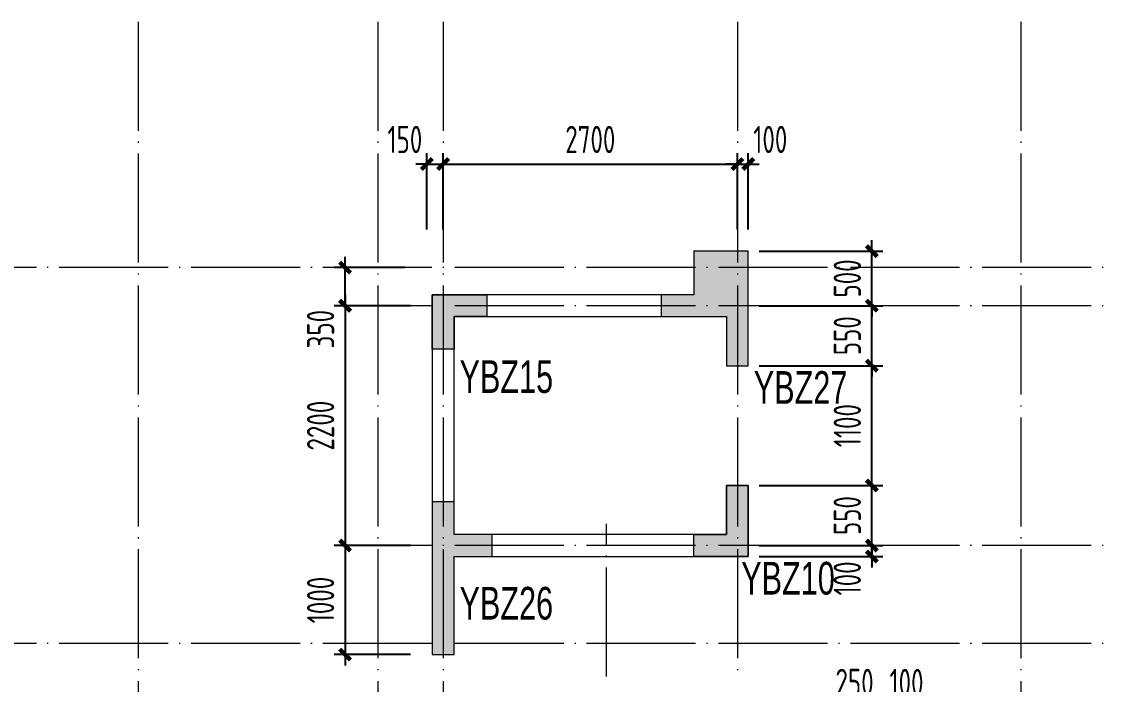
# Model space of a CAD drawing. Extents: x -129922 to 1190196, y -520662 to 139923.
# Drawn here: x 321287 to 331230, y -165197 to -159118 of the extents above; entities that cross this region are included whole.
import ezdxf
from ezdxf.enums import TextEntityAlignment as Align

# ---------------------------------------------------------------- set-up
doc = ezdxf.new("R2010")
doc.units = 0
doc.header["$LTSCALE"] = 1000
doc.header["$MEASUREMENT"] = 0
doc.linetypes.add('DOTE', pattern=[2.42, 2, -0.2, 0.02, -0.2])
for name, color, linetype, lineweight in [('A-轴线-塔楼', 1, 'DOTE', 9), ('A-轴线-隔墙', 41, 'DOTE', 9), ('S-基础-HATCH', 251, 'Continuous', 20), ('S-墙柱-COLU', 50, 'Continuous', 20), ('S-墙柱-DIM', 3, 'Continuous', 20), ('S-墙柱-WALL', 6, 'Continuous', 20), ('S-通用-TEXT', 7, 'Continuous', 20)]:
    doc.layers.add(name, color=color, linetype=linetype, lineweight=lineweight)
doc.styles.add('BW_Dim', font='Bweng.shx', dxfattribs={"width": 0.7, "bigfont": 'hztxt.shx'})
doc.styles.add('TSSD_Dimension', font='tssdeng.shx', dxfattribs={"width": 0.7, "bigfont": 'HZTXT.SHX'})
doc.dimstyles.new('TSSD_100_100', dxfattribs={"dimtxt": 250, "dimasz": 100, "dimexe": 100, "dimexo": 200, "dimgap": 100, "dimtad": 1, "dimdec": 0, "dimzin": 0, "dimdsep": 46, "dimtxsty": 'TSSD_Dimension', "dimblk": 'ARCHTICK', "dimcen": 0, "dimdle": 100, "dimclrt": 7, "dimadec": 0, "dimazin": 0, "dimtfac": 1, "dimtdec": 0, "dimtix": 1, "dimtmove": 2, "dimatfit": 0, "dimfxl": 0, "dimtolj": 1, "dimtzin": 0, "dimarcsym": 0})
doc.dimstyles.new('TSSD_100_100$0', dxfattribs={"dimtxt": 250, "dimasz": 100, "dimexe": 100, "dimexo": 250, "dimgap": 100, "dimtad": 1, "dimdec": 0, "dimzin": 0, "dimdsep": 46, "dimtxsty": 'TSSD_Dimension', "dimblk": 'ARCHTICK', "dimcen": 0, "dimdle": 100, "dimclrd": 3, "dimclre": 3, "dimclrt": 7, "dimadec": 0, "dimazin": 0, "dimtfac": 1, "dimtdec": 0, "dimtix": 1, "dimtmove": 2, "dimatfit": 0, "dimldrblk": 'ARCHTICK', "dimfxl": 0, "dimtolj": 1, "dimtzin": 0, "dimarcsym": 0})

# ---------------------------------------------------------------- blocks, each defined once
blk = doc.blocks.new('ZHOUWANG3')
at = {"layer": 'A-轴线-塔楼', "linetype": 'DOTE', "ltscale": 0.5}
for p, q in [((118951.9, 248942.1), (118951.9, 226833.6)), ((121151.8, 248942.1), (121151.8, 239686.4)), ((121751.8, 248942.1), (121751.8, 241549.6)), ((124451.9, 248942.1), (124451.9, 242986.4)), ((127051.9, 248942.1), (127051.9, 241486.4)), ((139798.4, 246686.4), (85361.6, 246686.4)), ((139798.4, 246336.4), (121151.8, 246336.4)), ((139798.4, 244136.4), (121151.8, 244136.4)), ((139798.4, 243236.4), (85361.6, 243236.4))]:
    blk.add_line(p, q, dxfattribs=at)
at = {"layer": 'A-轴线-隔墙', "ltscale": 0.5}
blk.add_line((123251.9, 242936.4), (123251.9, 244336.4), dxfattribs=at)
blk = doc.blocks.new('_ArchTick')
at = {"color": 0, "linetype": 'ByBlock', "const_width": 0.4}
blk.add_lwpolyline([(-0.5, -0.5), (0.5, 0.5)], dxfattribs=at)
blk = doc.blocks.new('*D2015')
at = {"layer": 'Defpoints', "color": 0, "transparency": 16777216}
for p in [(328804.6, -165404.8), (328804.6, -166273.8), (329054.6, -166273.8)]:
    blk.add_point(p, dxfattribs=at)
at = {"layer": 'S-墙柱-DIM', "color": 0, "lineweight": -2, "transparency": 16777216}
for p, q in [((328804.6, -166073.8), (328804.6, -165304.8)), ((329054.6, -166073.8), (329054.6, -165304.8)), ((328804.6, -165404.8), (328704.6, -165404.8)), ((329054.6, -165404.8), (328804.6, -165404.8)), ((329054.6, -165404.8), (329154.6, -165404.8))]:
    blk.add_line(p, q, dxfattribs=at)
at = {"layer": 'S-墙柱-DIM', "color": 0, "lineweight": -2, "transparency": 16777216, "xscale": 100, "yscale": 100, "zscale": 100}
blk.add_blockref('_ArchTick', (328804.6, -165404.8), dxfattribs=at)
at = {"layer": 'S-墙柱-DIM', "color": 0, "lineweight": -2, "transparency": 16777216, "xscale": 100, "yscale": 100, "zscale": 100, "rotation": 180}
blk.add_blockref('_ArchTick', (329054.6, -165404.8), dxfattribs=at)
at = {"layer": 'S-墙柱-DIM', "color": 7, "transparency": 16777216, "insert": (328929.6, -165179.8), "char_height": 250, "attachment_point": 5, "style": 'TSSD_Dimension'}
blk.add_mtext('\\A1;250', dxfattribs=at)
blk = doc.blocks.new('*D2016')
at = {"layer": 'Defpoints', "color": 0, "transparency": 16777216}
for p in [(329054.6, -165404.8), (329054.6, -166273.8), (329154.6, -166273.8)]:
    blk.add_point(p, dxfattribs=at)
at = {"layer": 'S-墙柱-DIM', "color": 0, "lineweight": -2, "transparency": 16777216}
for p, q in [((329054.6, -166073.8), (329054.6, -165304.8)), ((329154.6, -166073.8), (329154.6, -165304.8)), ((329054.6, -165404.8), (328954.6, -165404.8)), ((329154.6, -165404.8), (329054.6, -165404.8)), ((329154.6, -165404.8), (329254.6, -165404.8))]:
    blk.add_line(p, q, dxfattribs=at)
at = {"layer": 'S-墙柱-DIM', "color": 0, "lineweight": -2, "transparency": 16777216, "xscale": 100, "yscale": 100, "zscale": 100}
blk.add_blockref('_ArchTick', (329054.6, -165404.8), dxfattribs=at)
at = {"layer": 'S-墙柱-DIM', "color": 0, "lineweight": -2, "transparency": 16777216, "xscale": 100, "yscale": 100, "zscale": 100, "rotation": 180}
blk.add_blockref('_ArchTick', (329154.6, -165404.8), dxfattribs=at)
at = {"layer": 'S-墙柱-DIM', "color": 7, "transparency": 16777216, "insert": (329406.2, -165179.8), "char_height": 250, "attachment_point": 5, "style": 'TSSD_Dimension'}
blk.add_mtext('\\A1;100', dxfattribs=at)
blk = doc.blocks.new('*D2162')
at = {"layer": 'Defpoints', "color": 0, "transparency": 16777216}
for p in [(327954.6, -161223.8), (329087.9, -161223.8), (327954.6, -161723.8)]:
    blk.add_point(p, dxfattribs=at)
at = {"layer": 'S-墙柱-DIM', "color": 0, "lineweight": -2, "transparency": 16777216}
for p, q in [((329087.9, -161223.8), (329087.9, -161123.8)), ((328054.6, -161223.8), (329187.9, -161223.8)), ((329087.9, -161723.8), (329087.9, -161223.8)), ((328054.6, -161723.8), (329187.9, -161723.8)), ((329087.9, -161723.8), (329087.9, -161823.8))]:
    blk.add_line(p, q, dxfattribs=at)
at = {"layer": 'S-墙柱-DIM', "color": 0, "lineweight": -2, "transparency": 16777216, "xscale": 100, "yscale": 100, "zscale": 100}
for p, rotation in [((329087.9, -161223.8), 270), ((329087.9, -161723.8), 90)]:
    blk.add_blockref('_ArchTick', p, dxfattribs=dict(at, rotation=rotation))
at = {"layer": 'S-墙柱-DIM', "color": 7, "transparency": 16777216, "insert": (328862.9, -161473.8), "char_height": 250, "attachment_point": 5, "rotation": 90, "style": 'TSSD_Dimension'}
blk.add_mtext('\\A1;500', dxfattribs=at)
blk = doc.blocks.new('*D2163')
at = {"layer": 'Defpoints', "color": 0, "transparency": 16777216}
for p in [(327954.6, -161723.8), (329087.9, -161723.8), (327954.6, -162273.8)]:
    blk.add_point(p, dxfattribs=at)
at = {"layer": 'S-墙柱-DIM', "color": 0, "lineweight": -2, "transparency": 16777216}
for p, q in [((329087.9, -161723.8), (329087.9, -161623.8)), ((328054.6, -161723.8), (329187.9, -161723.8)), ((329087.9, -162273.8), (329087.9, -161723.8)), ((328054.6, -162273.8), (329187.9, -162273.8)), ((329087.9, -162273.8), (329087.9, -162373.8))]:
    blk.add_line(p, q, dxfattribs=at)
at = {"layer": 'S-墙柱-DIM', "color": 0, "lineweight": -2, "transparency": 16777216, "xscale": 100, "yscale": 100, "zscale": 100}
for p, rotation in [((329087.9, -161723.8), 270), ((329087.9, -162273.8), 90)]:
    blk.add_blockref('_ArchTick', p, dxfattribs=dict(at, rotation=rotation))
at = {"layer": 'S-墙柱-DIM', "color": 7, "transparency": 16777216, "insert": (328862.9, -161998.8), "char_height": 250, "attachment_point": 5, "rotation": 90, "style": 'TSSD_Dimension'}
blk.add_mtext('\\A1;550', dxfattribs=at)
blk = doc.blocks.new('*D2164')
at = {"layer": 'Defpoints', "color": 0, "transparency": 16777216}
for p in [(327954.6, -162273.8), (329087.9, -162273.8), (327954.6, -163373.8)]:
    blk.add_point(p, dxfattribs=at)
at = {"layer": 'S-墙柱-DIM', "color": 0, "lineweight": -2, "transparency": 16777216}
for p, q in [((329087.9, -163473.8), (329087.9, -162173.8)), ((328054.6, -162273.8), (329187.9, -162273.8)), ((328054.6, -163373.8), (329187.9, -163373.8))]:
    blk.add_line(p, q, dxfattribs=at)
at = {"layer": 'S-墙柱-DIM', "color": 0, "lineweight": -2, "transparency": 16777216, "xscale": 100, "yscale": 100, "zscale": 100}
for p, rotation in [((329087.9, -162273.8), 90), ((329087.9, -163373.8), 270)]:
    blk.add_blockref('_ArchTick', p, dxfattribs=dict(at, rotation=rotation))
at = {"layer": 'S-墙柱-DIM', "color": 7, "transparency": 16777216, "insert": (328862.9, -162823.8), "char_height": 250, "attachment_point": 5, "rotation": 90, "style": 'TSSD_Dimension'}
blk.add_mtext('\\A1;1100', dxfattribs=at)
blk = doc.blocks.new('*D2165')
at = {"layer": 'Defpoints', "color": 0, "transparency": 16777216}
for p in [(327954.6, -163373.8), (329087.9, -163373.8), (327954.6, -163923.8)]:
    blk.add_point(p, dxfattribs=at)
at = {"layer": 'S-墙柱-DIM', "color": 0, "lineweight": -2, "transparency": 16777216}
for p, q in [((329087.9, -163373.8), (329087.9, -163273.8)), ((328054.6, -163373.8), (329187.9, -163373.8)), ((329087.9, -163923.8), (329087.9, -163373.8)), ((328054.6, -163923.8), (329187.9, -163923.8)), ((329087.9, -163923.8), (329087.9, -164023.8))]:
    blk.add_line(p, q, dxfattribs=at)
at = {"layer": 'S-墙柱-DIM', "color": 0, "lineweight": -2, "transparency": 16777216, "xscale": 100, "yscale": 100, "zscale": 100}
for p, rotation in [((329087.9, -163373.8), 270), ((329087.9, -163923.8), 90)]:
    blk.add_blockref('_ArchTick', p, dxfattribs=dict(at, rotation=rotation))
at = {"layer": 'S-墙柱-DIM', "color": 7, "transparency": 16777216, "insert": (328862.9, -163648.8), "char_height": 250, "attachment_point": 5, "rotation": 90, "style": 'TSSD_Dimension'}
blk.add_mtext('\\A1;550', dxfattribs=at)
blk = doc.blocks.new('*D2166')
at = {"layer": 'Defpoints', "color": 0, "transparency": 16777216}
for p in [(327954.6, -163923.8), (329087.9, -163923.8), (327954.6, -164023.8)]:
    blk.add_point(p, dxfattribs=at)
at = {"layer": 'S-墙柱-DIM', "color": 0, "lineweight": -2, "transparency": 16777216}
for p, q in [((329087.9, -163923.8), (329087.9, -163823.8)), ((328054.6, -163923.8), (329187.9, -163923.8)), ((329087.9, -164023.8), (329087.9, -163923.8)), ((328054.6, -164023.8), (329187.9, -164023.8)), ((329087.9, -164023.8), (329087.9, -164123.8))]:
    blk.add_line(p, q, dxfattribs=at)
at = {"layer": 'S-墙柱-DIM', "color": 0, "lineweight": -2, "transparency": 16777216, "xscale": 100, "yscale": 100, "zscale": 100}
for p, rotation in [((329087.9, -163923.8), 270), ((329087.9, -164023.8), 90)]:
    blk.add_blockref('_ArchTick', p, dxfattribs=dict(at, rotation=rotation))
at = {"layer": 'S-墙柱-DIM', "color": 7, "transparency": 16777216, "insert": (328862.9, -164225.4), "char_height": 250, "attachment_point": 5, "rotation": 90, "style": 'TSSD_Dimension'}
blk.add_mtext('\\A1;100', dxfattribs=at)
blk = doc.blocks.new('*D2167')
at = {"layer": 'Defpoints', "color": 0, "transparency": 16777216}
for p in [(325054.6, -161723.8), (324254.6, -163923.8), (325054.6, -163923.8)]:
    blk.add_point(p, dxfattribs=at)
at = {"layer": 'S-墙柱-DIM', "color": 0, "lineweight": -2, "transparency": 16777216}
for p, q in [((324254.6, -161623.8), (324254.6, -164023.8)), ((324854.6, -161723.8), (324154.6, -161723.8)), ((324854.6, -163923.8), (324154.6, -163923.8))]:
    blk.add_line(p, q, dxfattribs=at)
at = {"layer": 'S-墙柱-DIM', "color": 0, "lineweight": -2, "transparency": 16777216, "xscale": 100, "yscale": 100, "zscale": 100}
for p, rotation in [((324254.6, -161723.8), 90), ((324254.6, -163923.8), 270)]:
    blk.add_blockref('_ArchTick', p, dxfattribs=dict(at, rotation=rotation))
at = {"layer": 'S-墙柱-DIM', "color": 7, "transparency": 16777216, "insert": (324029.6, -162823.8), "char_height": 250, "attachment_point": 5, "rotation": 90, "style": 'TSSD_Dimension'}
blk.add_mtext('\\A1;2200', dxfattribs=at)
blk = doc.blocks.new('*D2168')
at = {"layer": 'Defpoints', "color": 0, "transparency": 16777216}
for p in [(327954.6, -160423.8), (327854.6, -161223.8), (327954.6, -161223.8)]:
    blk.add_point(p, dxfattribs=at)
at = {"layer": 'S-墙柱-DIM', "color": 0, "lineweight": -2, "transparency": 16777216}
for p, q in [((327854.6, -161023.8), (327854.6, -160323.8)), ((327954.6, -161023.8), (327954.6, -160323.8)), ((327854.6, -160423.8), (327754.6, -160423.8)), ((327854.6, -160423.8), (327954.6, -160423.8)), ((327954.6, -160423.8), (328054.6, -160423.8))]:
    blk.add_line(p, q, dxfattribs=at)
at = {"layer": 'S-墙柱-DIM', "color": 0, "lineweight": -2, "transparency": 16777216, "xscale": 100, "yscale": 100, "zscale": 100}
blk.add_blockref('_ArchTick', (327854.6, -160423.8), dxfattribs=at)
at = {"layer": 'S-墙柱-DIM', "color": 0, "lineweight": -2, "transparency": 16777216, "xscale": 100, "yscale": 100, "zscale": 100, "rotation": 180}
blk.add_blockref('_ArchTick', (327954.6, -160423.8), dxfattribs=at)
at = {"layer": 'S-墙柱-DIM', "color": 7, "transparency": 16777216, "insert": (328156.2, -160198.8), "char_height": 250, "attachment_point": 5, "style": 'TSSD_Dimension'}
blk.add_mtext('\\A1;100', dxfattribs=at)
blk = doc.blocks.new('*D2169')
at = {"layer": 'Defpoints', "color": 0, "transparency": 16777216}
for p in [(327854.6, -160423.8), (325154.5, -161223.8), (327854.6, -161223.8)]:
    blk.add_point(p, dxfattribs=at)
at = {"layer": 'S-墙柱-DIM', "color": 0, "lineweight": -2, "transparency": 16777216}
for p, q in [((325154.5, -161023.8), (325154.5, -160323.8)), ((327854.6, -161023.8), (327854.6, -160323.8)), ((325054.5, -160423.8), (327954.6, -160423.8))]:
    blk.add_line(p, q, dxfattribs=at)
at = {"layer": 'S-墙柱-DIM', "color": 0, "lineweight": -2, "transparency": 16777216, "xscale": 100, "yscale": 100, "zscale": 100, "rotation": 180}
blk.add_blockref('_ArchTick', (325154.5, -160423.8), dxfattribs=at)
at = {"layer": 'S-墙柱-DIM', "color": 0, "lineweight": -2, "transparency": 16777216, "xscale": 100, "yscale": 100, "zscale": 100}
blk.add_blockref('_ArchTick', (327854.6, -160423.8), dxfattribs=at)
at = {"layer": 'S-墙柱-DIM', "color": 7, "transparency": 16777216, "insert": (326504.6, -160198.8), "char_height": 250, "attachment_point": 5, "style": 'TSSD_Dimension'}
blk.add_mtext('\\A1;2700', dxfattribs=at)
blk = doc.blocks.new('*D2170')
at = {"layer": 'Defpoints', "color": 0, "transparency": 16777216}
for p in [(325154.5, -160423.8), (325004.6, -161223.8), (325154.5, -161223.8)]:
    blk.add_point(p, dxfattribs=at)
at = {"layer": 'S-墙柱-DIM', "color": 0, "lineweight": -2, "transparency": 16777216}
for p, q in [((325004.6, -161023.8), (325004.6, -160323.8)), ((325154.5, -161023.8), (325154.5, -160323.8)), ((325004.6, -160423.8), (324904.6, -160423.8)), ((325004.6, -160423.8), (325154.5, -160423.8)), ((325154.5, -160423.8), (325254.5, -160423.8))]:
    blk.add_line(p, q, dxfattribs=at)
at = {"layer": 'S-墙柱-DIM', "color": 0, "lineweight": -2, "transparency": 16777216, "xscale": 100, "yscale": 100, "zscale": 100}
blk.add_blockref('_ArchTick', (325004.6, -160423.8), dxfattribs=at)
at = {"layer": 'S-墙柱-DIM', "color": 0, "lineweight": -2, "transparency": 16777216, "xscale": 100, "yscale": 100, "zscale": 100, "rotation": 180}
blk.add_blockref('_ArchTick', (325154.5, -160423.8), dxfattribs=at)
at = {"layer": 'S-墙柱-DIM', "color": 7, "transparency": 16777216, "insert": (324803, -160198.8), "char_height": 250, "attachment_point": 5, "style": 'TSSD_Dimension'}
blk.add_mtext('\\A1;150', dxfattribs=at)
blk = doc.blocks.new('*D2171')
at = {"layer": 'Defpoints', "color": 0, "transparency": 16777216}
for p in [(324254.6, -161373.8), (325004.6, -161373.8), (325054.6, -161723.8)]:
    blk.add_point(p, dxfattribs=at)
at = {"layer": 'S-墙柱-DIM', "color": 0, "lineweight": -2, "transparency": 16777216}
for p, q in [((324254.6, -161373.8), (324254.6, -161273.8)), ((324804.6, -161373.8), (324154.6, -161373.8)), ((324254.6, -161723.8), (324254.6, -161373.8)), ((324854.6, -161723.8), (324154.6, -161723.8)), ((324254.6, -161723.8), (324254.6, -161823.8))]:
    blk.add_line(p, q, dxfattribs=at)
at = {"layer": 'S-墙柱-DIM', "color": 0, "lineweight": -2, "transparency": 16777216, "xscale": 100, "yscale": 100, "zscale": 100}
for p, rotation in [((324254.6, -161373.8), 270), ((324254.6, -161723.8), 90)]:
    blk.add_blockref('_ArchTick', p, dxfattribs=dict(at, rotation=rotation))
at = {"layer": 'S-墙柱-DIM', "color": 7, "transparency": 16777216, "insert": (324029.6, -161938.8), "char_height": 250, "attachment_point": 5, "rotation": 90, "style": 'TSSD_Dimension'}
blk.add_mtext('\\A1;350', dxfattribs=at)
blk = doc.blocks.new('*D2172')
at = {"layer": 'Defpoints', "color": 0, "transparency": 16777216}
for p in [(325054.6, -163923.8), (324254.6, -164923.8), (325054.6, -164923.8)]:
    blk.add_point(p, dxfattribs=at)
at = {"layer": 'S-墙柱-DIM', "color": 0, "lineweight": -2, "transparency": 16777216}
for p, q in [((324254.6, -163823.8), (324254.6, -165023.8)), ((324854.6, -163923.8), (324154.6, -163923.8)), ((324854.6, -164923.8), (324154.6, -164923.8))]:
    blk.add_line(p, q, dxfattribs=at)
at = {"layer": 'S-墙柱-DIM', "color": 0, "lineweight": -2, "transparency": 16777216, "xscale": 100, "yscale": 100, "zscale": 100}
for p, rotation in [((324254.6, -163923.8), 90), ((324254.6, -164923.8), 270)]:
    blk.add_blockref('_ArchTick', p, dxfattribs=dict(at, rotation=rotation))
at = {"layer": 'S-墙柱-DIM', "color": 7, "transparency": 16777216, "insert": (324029.6, -164423.8), "char_height": 250, "attachment_point": 5, "rotation": 90, "style": 'TSSD_Dimension'}
blk.add_mtext('\\A1;1000', dxfattribs=at)

msp = doc.modelspace()

# ---------------------------------------------------------------- hatches: boundary and pattern name
at = {"layer": 'S-基础-HATCH', "ltscale": 0.2}
for points in [[(327454.6, -161623.8), (327154.6, -161623.8), (327154.6, -161823.8), (327754.6, -161823.8), (327754.6, -162273.8), (327954.6, -162273.8), (327954.6, -161223.8), (327454.6, -161223.8)], [(325254.6, -161823.8), (325254.6, -162123.8), (325054.6, -162123.8), (325054.6, -161623.8), (325554.6, -161623.8), (325554.6, -161823.8)], [(327754.6, -163823.8), (327754.6, -163373.8), (327954.6, -163373.8), (327954.6, -164023.8), (327454.6, -164023.8), (327454.6, -163823.8)], [(325054.6, -164923.8), (325254.6, -164923.8), (325254.6, -164023.8), (325604.6, -164023.8), (325604.6, -163823.8), (325254.6, -163823.8), (325254.6, -163523.8), (325054.6, -163523.8)]]:
    msp.add_hatch(color=256, dxfattribs=at).paths.add_polyline_path(points)

# ---------------------------------------------------------------- linework, layer by layer
at = {"layer": 'S-墙柱-COLU'}
for points in [[(327454.6, -161623.8), (327154.6, -161623.8), (327154.6, -161823.8), (327754.6, -161823.8), (327754.6, -162273.8), (327954.6, -162273.8), (327954.6, -161223.8), (327454.6, -161223.8)], [(325254.6, -161823.8), (325254.6, -162123.8), (325054.6, -162123.8), (325054.6, -161623.8), (325554.6, -161623.8), (325554.6, -161823.8)], [(327754.6, -163823.8), (327754.6, -163373.8), (327954.6, -163373.8), (327954.6, -164023.8), (327454.6, -164023.8), (327454.6, -163823.8)], [(325054.6, -164923.8), (325254.6, -164923.8), (325254.6, -164023.8), (325604.6, -164023.8), (325604.6, -163823.8), (325254.6, -163823.8), (325254.6, -163523.8), (325054.6, -163523.8)]]:
    msp.add_lwpolyline(points, close=True, dxfattribs=at)
at = {"layer": 'S-墙柱-WALL'}
msp.add_lwpolyline([(327454.6, -161623.8), (325054.6, -161623.8), (325054.6, -164923.8), (325254.6, -164923.8), (325254.6, -164023.8), (327954.6, -164023.8), (327954.6, -163373.8), (327754.6, -163373.8), (327754.6, -163823.8), (325254.6, -163823.8), (325254.6, -161823.8), (327754.6, -161823.8), (327754.6, -162273.8), (327954.6, -162273.8), (327954.6, -161223.8), (327454.6, -161223.8)], close=True, dxfattribs=at)

# ---------------------------------------------------------------- block references
msp.add_blockref('ZHOUWANG3', (203402.7, -408060.2))

# ---------------------------------------------------------------- texts
at = {"layer": 'S-通用-TEXT', "color": 2, "style": 'BW_Dim', "width": 0.7}
for s, p in [('YBZ15', (325304.6, -162223.8)), ('YBZ27', (328004.6, -162323.8)), ('YBZ10', (327889.5, -164073.8)), ('YBZ26', (325304.6, -164303.1))]:
    msp.add_text(s, height=300, dxfattribs=at).set_placement(p, align=Align.TOP_LEFT)

# ---------------------------------------------------------------- dimensions: what is measured, and where the dimension line sits
at = {"layer": 'S-墙柱-DIM'}
for base, p1, p2, picture, middle in [((325154.5, -160423.8), (325004.6, -161223.8), (325154.5, -161223.8), '*D2170', (324803, -160198.8)), ((327954.6, -160423.8), (327854.6, -161223.8), (327954.6, -161223.8), '*D2168', (328156.2, -160198.8))]:
    dim = msp.add_linear_dim(base=base, p1=p1, p2=p2, dimstyle='TSSD_100_100', dxfattribs=at)
    dim.commit()
    dim.dimension.update_dxf_attribs({"geometry": picture, "text_midpoint": middle, "dimtype": 128})
dim = msp.add_linear_dim(base=(327854.6, -160423.8), p1=(325154.5, -161223.8), p2=(327854.6, -161223.8), dimstyle='TSSD_100_100', dxfattribs=at)
dim.commit()
dim.dimension.update_dxf_attribs({"geometry": '*D2169', "text_midpoint": (326504.6, -160198.8)})
for p1, p2, picture, middle in [((327954.6, -161723.8), (327954.6, -161223.8), '*D2162', (328862.9, -161473.8)), ((327954.6, -162273.8), (327954.6, -161723.8), '*D2163', (328862.9, -161998.8)), ((327954.6, -163373.8), (327954.6, -162273.8), '*D2164', (328862.9, -162823.8)), ((327954.6, -163923.8), (327954.6, -163373.8), '*D2165', (328862.9, -163648.8))]:
    dim = msp.add_aligned_dim(p1=p1, p2=p2, distance=-1133.2, dimstyle='TSSD_100_100$0', override={"dimexo": 100, "dimclrd": 0, "dimclre": 0, "dimatfit": 0, "dimfxl": 1, "dimlwd": 65534}, dxfattribs=at)
    dim.commit()
    dim.dimension.update_dxf_attribs({"geometry": picture, "text_midpoint": middle})
for base, p1, p2, angle, picture, middle in [((324254.6, -161373.8), (325054.6, -161723.8), (325004.6, -161373.8), 90, '*D2171', (324029.6, -161938.8)), ((329054.6, -165404.8), (329154.6, -166273.8), (329054.6, -166273.8), 180, '*D2016', (329406.2, -165179.8))]:
    dim = msp.add_linear_dim(base=base, p1=p1, p2=p2, angle=angle, dimstyle='TSSD_100_100', dxfattribs=at)
    dim.commit()
    dim.dimension.update_dxf_attribs({"geometry": picture, "text_midpoint": middle, "dimtype": 128})
for base, p1, p2, angle, picture, middle in [((324254.6, -163923.8), (325054.6, -161723.8), (325054.6, -163923.8), 90, '*D2167', (324029.6, -162823.8)), ((324254.6, -164923.8), (325054.6, -163923.8), (325054.6, -164923.8), 90, '*D2172', (324029.6, -164423.8)), ((328804.6, -165404.8), (329054.6, -166273.8), (328804.6, -166273.8), 180, '*D2015', (328929.6, -165179.8))]:
    dim = msp.add_linear_dim(base=base, p1=p1, p2=p2, angle=angle, dimstyle='TSSD_100_100', dxfattribs=at)
    dim.commit()
    dim.dimension.update_dxf_attribs({"geometry": picture, "text_midpoint": middle})
dim = msp.add_linear_dim(base=(329087.9, -163923.8), p1=(327954.6, -164023.8), p2=(327954.6, -163923.8), angle=90, dimstyle='TSSD_100_100$0', override={"dimexo": 100, "dimclrd": 0, "dimclre": 0, "dimatfit": 0, "dimfxl": 1, "dimlwd": 65534}, dxfattribs=at)
dim.commit()
dim.dimension.update_dxf_attribs({"geometry": '*D2166', "text_midpoint": (328862.9, -164225.4), "dimtype": 129})

doc.saveas('drawing.dxf')
